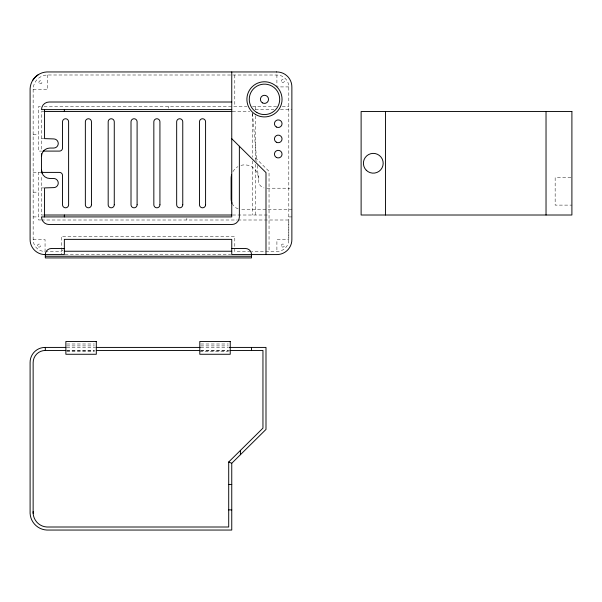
<?xml version="1.0" encoding="UTF-8"?>
<svg xmlns="http://www.w3.org/2000/svg" width="602" height="602" viewBox="0 0 602 602"><rect width="100%" height="100%" fill="white"/><g stroke="black" fill="none" stroke-linecap="round" stroke-linejoin="round"><path stroke-width="0.45" stroke-dasharray="3.01 2.26" d="M63.127 249.71L61.299 251.538L45.963 251.523M240.966 165.377C244.51 164.369 248.333 164.903 251.568 166.634A13.635 13.635 0 0 1 258.386 178.44L258.386 180.6A7.608 7.608 0 0 0 264.03 187.944M33.155 239.619L45.06 239.619L45.06 251.523A11.905 11.905 0 0 1 33.155 239.619L33.14 89.563A14.561 14.561 0 0 1 47.708 74.994L231.973 75.009M232.756 75.009L276.905 75.017A11.897 11.897 0 0 1 288.802 86.914L288.81 239.619A11.905 11.905 0 0 1 276.905 251.523L251.644 251.531M288.802 86.914L276.905 86.914L276.905 75.017M33.14 89.563L47.708 89.563L47.708 74.994M40.349 106.577L38.468 106.577L38.468 151.094L41.515 151.094M44.096 106.577L246.948 106.577M252.539 106.577L276.634 106.577M282.263 106.577L288.825 106.577M255.346 109.617L273.94 109.617M280.457 109.617L291.872 109.617M43.795 111.52L41.515 111.52L41.515 150.199M232.545 111.52L249.747 111.52M33.148 134.351L38.468 134.351M41.515 138.618L43.795 138.618M33.148 172.398L40.755 172.398M570.967 177.725L555.157 177.725L555.157 205.116L571.9 205.116M41.515 187.914L43.795 187.914M266.919 188.208L290.021 188.208M33.155 192.181L38.468 192.181M241.771 209.511L291.872 209.511M43.795 215.012L41.515 215.012L41.515 175.137M232.62 215.012L269.041 215.012M33.155 216.916L38.468 216.916M288.825 216.916L291.872 216.916M40.755 219.956L38.468 219.956L38.468 172.398M41.515 220.001L237.286 220.001M238.016 220.001L288.825 220.001L288.81 239.619L276.905 239.619L276.905 251.523M250.703 251.531L234.795 251.538L234.795 236.315L61.299 236.315L61.299 253.818M65.061 254.578L230.574 254.578M66.784 343.99L94.461 343.99M200.714 343.99L228.384 343.99M66.784 345.909L94.461 345.909M200.714 345.909L228.384 345.909M66.784 347.422L95.086 347.422M200.714 347.422L228.436 347.422M66.784 350.462L94.461 350.462M200.714 350.462L228.384 350.462M66.784 350.846L94.461 350.846M200.714 350.846L230.235 350.846M66.784 351.372L94.461 351.372M199.796 351.372L228.384 351.372M255.346 157.777L269.041 171.314L269.041 251.523M252.471 113.379L256.866 161.712M257.204 165.43L258.386 178.44M255.346 106.577L255.346 110.301M255.346 115.885L255.346 160.591M255.346 164.338L255.346 215.012M252.298 113.387L252.298 157.205M252.298 160.937L252.298 215.012M234.795 75.009L234.795 106.577M186.853 218.338L186.853 220.001M168.59 106.577L168.59 108.225M238.136 208.871A10.655 10.655 0 0 1 232.545 204.183M232.944 171.623A13.635 13.635 0 0 1 237.94 166.634M282.097 82.286A1.52 1.52 0 0 0 284.377 80.969A1.52 1.52 0 0 0 282.097 79.645A1.52 1.52 0 0 0 282.097 82.286M39.664 83.595A1.52 1.52 0 0 0 41.944 82.278A1.52 1.52 0 0 0 39.664 80.961A1.52 1.52 0 0 0 39.664 83.595M281.781 246.647A1.52 1.52 0 0 0 284.325 245.962A1.52 1.52 0 0 0 282.466 244.096A1.52 1.52 0 0 0 281.781 246.647M38.347 246.888A1.52 1.52 0 0 0 40.635 245.571A1.52 1.52 0 0 0 38.347 244.254A1.52 1.52 0 0 0 38.347 246.888"/><path stroke-width="0.9" d="M32.591 80.495L35.24 77.094L38.641 74.437M43.246 151.32L43.969 150.5M33.14 511.572A14.591 14.591 0 0 0 46.843 527.006L228.707 527.006L228.707 462.005L262.954 428.142L262.954 350.462L230.235 350.462M65.979 347.422L45.316 347.422A14.967 14.967 0 0 0 30.1 362.637L30.1 513.303A17.631 17.631 0 0 0 46.843 530.046L231.755 530.046L231.755 463.277L265.994 429.414L265.994 347.422L229.37 347.422M231.755 102.009L49.123 102.009A7.608 7.608 0 0 0 41.515 109.617L231.755 109.617M44.315 111.52L232.026 111.52M43.035 151.094L59.485 151.094A3.04 3.04 0 0 0 62.525 148.047L62.525 121.792A3.04 3.04 0 0 1 65.573 118.752A3.04 3.04 0 0 1 68.613 121.792L68.613 204.763A3.04 3.04 0 0 1 65.573 207.803A3.04 3.04 0 0 1 62.525 204.763L62.525 175.445A3.04 3.04 0 0 0 59.485 172.398L41.214 172.398M44.33 215.012L231.755 215.012M64.346 248.491L51.403 248.491A6.088 6.088 0 0 0 45.316 254.578L45.316 257.927L251.538 257.927L251.538 254.578A6.088 6.088 0 0 0 245.45 248.491L231.755 248.491M64.346 251.237L231.755 251.237M45.316 256.256L251.538 256.256M96.027 347.422L200.263 347.422M33.14 513.303L33.14 362.637A12.175 12.175 0 0 1 45.316 350.462L65.866 350.462M96.305 350.462L199.796 350.462M228.707 484.444L231.755 484.444M228.707 509.886L231.755 509.886M228.707 462.005L231.755 463.277M231.755 138.723L265.994 172.586L265.994 254.578M42.155 173.316L41.515 170.118A8.368 8.368 0 0 0 49.883 178.485L53.691 178.485A4.568 4.568 0 0 1 58.259 183.053A4.568 4.568 0 0 1 53.691 187.621L44.556 187.914L44.556 216.916M546.029 111.52L546.029 215.012M385.468 111.52L385.468 215.012M251.538 347.422L251.538 350.462M240.409 450.431L240.409 454.713M239.363 146.248L239.363 216.916A7.608 7.608 0 0 1 231.755 224.523L49.123 224.523A7.608 7.608 0 0 1 41.515 216.916L231.755 216.916L231.755 71.954M64.346 109.617L64.346 111.52M64.346 215.012L64.346 216.916M45.316 347.422L45.316 350.462M44.556 109.617L44.556 138.618L53.691 138.919A4.568 4.568 0 0 1 58.259 143.479A4.568 4.568 0 0 1 53.691 148.047L49.883 148.047A8.368 8.368 0 0 0 41.515 156.422M41.515 153.758L41.515 172.398M232.116 203.363A10.655 10.655 0 0 1 231.123 198.863L231.123 178.44A13.635 13.635 0 0 1 231.582 174.911M276.649 71.954L46.843 71.954A17.631 17.631 0 0 0 30.1 88.697L30.1 239.363A14.967 14.967 0 0 0 45.316 254.578L64.346 254.578L64.346 239.363L231.755 239.363L231.755 254.578L276.649 254.578A14.967 14.967 0 0 0 291.872 239.363L291.872 87.17A14.967 14.967 0 0 0 276.649 71.954M571.9 111.52L361.117 111.52L361.117 215.012L571.9 215.012L571.9 111.52M96.305 341.484L65.866 341.484L65.866 354.269L96.305 354.269L96.305 341.484M230.235 341.484L199.796 341.484L199.796 354.269L230.235 354.269L230.235 341.484M205.583 204.763L205.583 121.792A3.04 3.04 0 0 0 202.543 118.752A3.04 3.04 0 0 0 199.495 121.792L199.495 204.763A3.04 3.04 0 0 0 202.543 207.803A3.04 3.04 0 0 0 205.583 204.763M182.76 204.763L182.76 121.792A3.04 3.04 0 0 0 179.712 118.752A3.04 3.04 0 0 0 176.672 121.792L176.672 204.763A3.04 3.04 0 0 0 179.712 207.803A3.04 3.04 0 0 0 182.76 204.763M159.929 204.763L159.929 121.792A3.04 3.04 0 0 0 156.881 118.752A3.04 3.04 0 0 0 153.841 121.792L153.841 204.763A3.04 3.04 0 0 0 156.881 207.803A3.04 3.04 0 0 0 159.929 204.763M137.098 204.763L137.098 121.792A3.04 3.04 0 0 0 134.058 118.752A3.04 3.04 0 0 0 131.01 121.792L131.01 204.763A3.04 3.04 0 0 0 134.058 207.803A3.04 3.04 0 0 0 137.098 204.763M114.267 204.763L114.267 121.792A3.04 3.04 0 0 0 111.227 118.752A3.04 3.04 0 0 0 108.179 121.792L108.179 204.763A3.04 3.04 0 0 0 111.227 207.803A3.04 3.04 0 0 0 114.267 204.763M91.444 204.763L91.444 121.792A3.04 3.04 0 0 0 88.396 118.752A3.04 3.04 0 0 0 85.356 121.792L85.356 204.763A3.04 3.04 0 0 0 88.396 207.803A3.04 3.04 0 0 0 91.444 204.763M256.866 112.529A15.216 15.216 0 0 0 279.697 99.345A15.216 15.216 0 0 0 256.866 86.169A15.216 15.216 0 0 0 256.866 112.529M262.442 102.867A4.064 4.064 0 0 0 268.537 99.345A4.064 4.064 0 0 0 262.442 95.831A4.064 4.064 0 0 0 262.442 102.867M255.684 114.568A17.578 17.578 0 0 0 282.052 99.345A17.578 17.578 0 0 0 255.684 84.122A17.578 17.578 0 0 0 255.684 114.568M276.348 157.431A3.808 3.808 0 0 0 282.052 154.135A3.808 3.808 0 0 0 276.348 150.839A3.808 3.808 0 0 0 276.348 157.431M276.348 126.992A3.808 3.808 0 0 0 282.052 123.696A3.808 3.808 0 0 0 276.348 120.4A3.808 3.808 0 0 0 276.348 126.992M276.348 142.215A3.808 3.808 0 0 0 282.052 138.919A3.808 3.808 0 0 0 276.348 135.623A3.808 3.808 0 0 0 276.348 142.215M366.294 170.261A9.895 9.895 0 0 0 382.849 165.828A9.895 9.895 0 0 0 370.727 153.713A9.895 9.895 0 0 0 366.294 170.261"/></g></svg>
